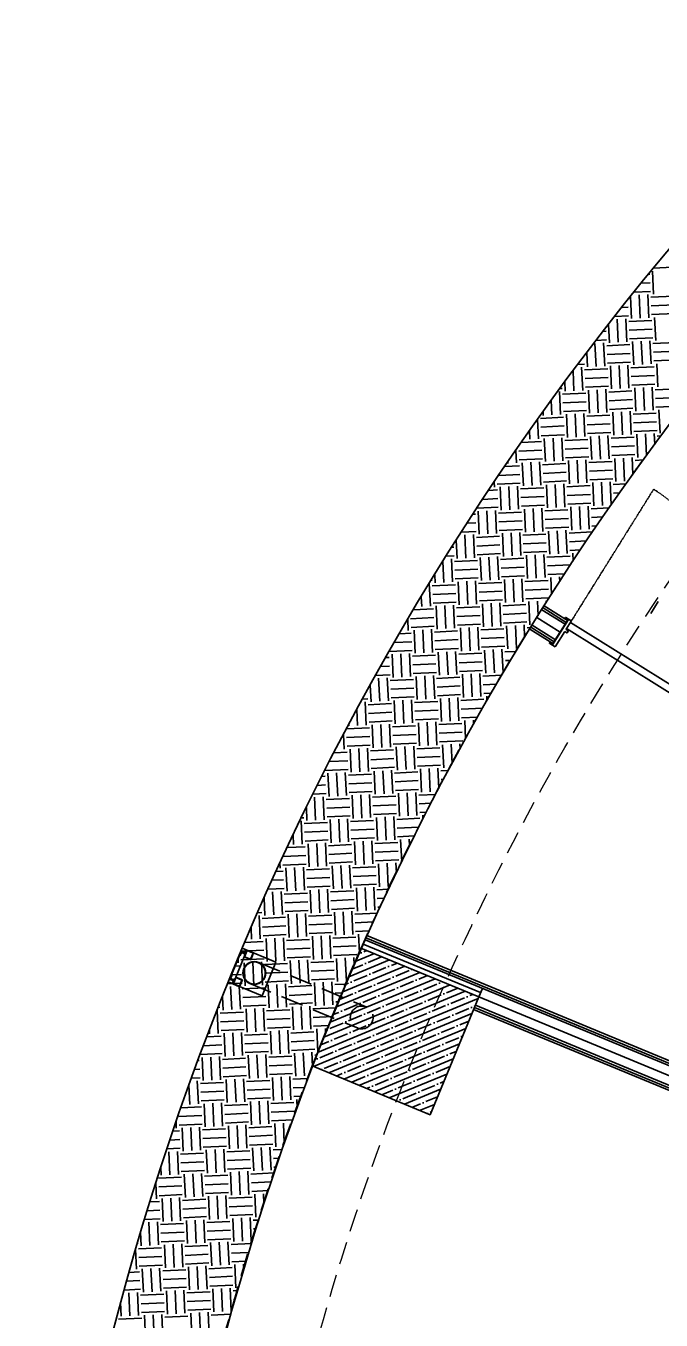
# Model space of a CAD drawing. Header units: millimetres. Extents: x 132785 to 150483, y 90225 to 103753.
# Drawn here: x 143350 to 143698, y 102626 to 103335 of the extents above; entities that cross this region are included whole.
import ezdxf
from ezdxf.enums import TextEntityAlignment as Align

# ---------------------------------------------------------------- set-up
doc = ezdxf.new("R2010")
doc.units = ezdxf.units.MM
doc.linetypes.add('061-GZM-AP-100$0$HIDDEN', pattern=[0.375, 0.25, -0.125])
for name, color, linetype in [('061-GZM-AP-100$0$A-door-tag', 223, 'Continuous'), ('061-GZM-AP-100$0$A-earthwall', 4, 'Continuous'), ('061-GZM-AP-100$0$A-HATCH', 8, 'Continuous'), ('061-GZM-AP-100$0$A-kapi', 2, 'Continuous')]:
    doc.layers.add(name, color=color, linetype=linetype)
doc.layers.add('061-GZM-AP-100$0$A-kiris', color=252, linetype='Continuous', lineweight=0)
doc.styles.add('061-GZM-AP-100$0$romans', font='romans.shx')

# ---------------------------------------------------------------- blocks, each defined once
blk = doc.blocks.new('061-GZM-AP-100$0$20-40-2')
at = {"color": 20, "ltscale": 2}
for points in [[(0, 0), (40, 0), (40, 40), (0, 40)], [(2, 2), (38, 2), (38, 38), (2, 38)]]:
    blk.add_lwpolyline(points, close=True, dxfattribs=at)
blk = doc.blocks.new('*U3')
at = {"color": 20, "ltscale": 0.2}
blk.add_lwpolyline([(-5.5, 25), (-4.3, 25), (-3.2, 23, -0.414221), (-3.4, 22.3), (-3.5, 22.2, 0.414228), (-3.6, 22), (-2.9, 20.8, 0.767327), (-2, 21), (-2, 25), (1.7, 25), (2, 25.2), (2.2, 25), (6, 25), (6, 21, 0.76731), (6.9, 20.8), (7.6, 22, 0.414194), (7.5, 22.2), (7.3, 22.3, -0.414213), (7.2, 23), (8.3, 25), (14, 25), (14, 15.2), (14.2, 15), (14, 14.7), (14, 2), (34, 2), (34, 4), (16, 4), (16, 25), (22, 25), (22, 27), (-5.5, 27)], format="xyb", close=True, dxfattribs=at)
at = {"color": 20}
blk.add_lwpolyline([(10, 20), (10, 0), (176, 0), (176, 20), (174, 20), (174, 2), (12, 2), (12, 20), (10, 20)], dxfattribs=at)
blk.add_lwpolyline([(12, 3.5), (14, 3.5), (14, 18.5), (12, 18.5)], close=True, dxfattribs=at)

msp = doc.modelspace()

# ---------------------------------------------------------------- hatches: boundary and pattern name
at = {"layer": '061-GZM-AP-100$0$A-HATCH'}
h = msp.add_hatch(dxfattribs=at)
h.set_pattern_fill('ANSI35', color=253, angle=-22.484703, style=0)
h.set_pattern_definition([(22.515, (143520.4996, 102797.248), (-2.4316, 5.866), []), (22.515, (143524.6484, 102795.531), (-2.4316, 5.866), [7.9375, -1.5875, 0, -1.5875])])
h.paths.add_polyline_path([(143533.885, 102829.588), (143507.114, 102764.909), (143571.793, 102738.138), (143598.564, 102802.817)])

# ---------------------------------------------------------------- linework, layer by layer
at = {"color": 253}
for p, q in [((143692.23, 103198.993), (143691.648, 103198.966)), ((143694.332, 103187.967), (143693.742, 103200.653)), ((143704.768, 103202.756), (143694.36, 103202.271)), ((143692.451, 103194.236), (143687.611, 103194.011)), ((143682.237, 103174.69), (143681.68, 103186.653)), ((143692.673, 103189.479), (143683.609, 103189.057)), ((143686.994, 103174.911), (143686.403, 103187.598)), ((143691.751, 103175.133), (143691.161, 103187.819)), ((143705.507, 103186.898), (143692.82, 103186.307)), ((143680.577, 103176.202), (143673.112, 103175.855)), ((143680.356, 103180.959), (143677.019, 103180.804)), ((143705.728, 103182.14), (143693.042, 103181.55)), ((143705.95, 103177.383), (143693.263, 103176.793)), ((143670.141, 103161.413), (143669.673, 103171.463)), ((143674.898, 103161.635), (143674.308, 103174.321)), ((143679.656, 103161.856), (143679.065, 103174.542)), ((143693.411, 103173.621), (143680.725, 103173.03)), ((143693.632, 103168.864), (143680.946, 103168.273)), ((143695.513, 103162.594), (143694.923, 103175.281)), ((143668.481, 103162.925), (143662.861, 103162.664)), ((143668.26, 103167.683), (143666.677, 103167.609)), ((143693.854, 103164.106), (143681.168, 103163.516)), ((143683.418, 103149.318), (143682.827, 103162.004)), ((143688.175, 103149.539), (143687.584, 103162.225)), ((143692.932, 103149.76), (143692.342, 103162.447)), ((143658.045, 103148.136), (143657.684, 103155.886)), ((143662.802, 103148.358), (143662.212, 103161.044)), ((143667.56, 103148.579), (143666.969, 103161.266)), ((143681.315, 103160.344), (143668.629, 103159.754)), ((143681.537, 103155.587), (143668.85, 103154.996)), ((143706.688, 103161.525), (143694.001, 103160.935)), ((143706.909, 103156.768), (143694.223, 103156.177)), ((143656.386, 103149.648), (143652.85, 103149.484)), ((143655.464, 103135.303), (143654.874, 103147.989)), ((143681.758, 103150.829), (143669.072, 103150.239)), ((143671.322, 103136.041), (143670.731, 103148.727)), ((143676.079, 103136.262), (143675.489, 103148.948)), ((143680.837, 103136.484), (143680.246, 103149.17)), ((143694.592, 103148.248), (143681.906, 103147.658)), ((143707.131, 103152.011), (143694.444, 103151.42)), ((143696.694, 103137.222), (143696.104, 103149.908)), ((143650.707, 103135.081), (143650.201, 103145.946)), ((143669.219, 103147.067), (143656.533, 103146.477)), ((143669.441, 103142.31), (143656.755, 103141.72)), ((143694.813, 103143.491), (143682.127, 103142.901)), ((143643.368, 103122.026), (143642.778, 103134.712)), ((143644.29, 103136.372), (143643.071, 103136.315)), ((143657.124, 103133.791), (143644.437, 103133.2)), ((143645.949, 103134.86), (143645.715, 103139.904)), ((143669.662, 103137.553), (143656.976, 103136.962)), ((143659.226, 103122.764), (143658.636, 103135.45)), ((143663.984, 103122.985), (143663.393, 103135.672)), ((143668.741, 103123.207), (143668.15, 103135.893)), ((143682.496, 103134.972), (143669.81, 103134.381)), ((143695.035, 103138.734), (143682.349, 103138.143)), ((143684.599, 103123.945), (143684.008, 103136.631)), ((143689.356, 103124.166), (143688.766, 103136.853)), ((143694.113, 103124.388), (143693.523, 103137.074)), ((143707.869, 103136.153), (143695.182, 103135.562)), ((143638.611, 103121.804), (143638.243, 103129.701)), ((143657.345, 103129.033), (143644.659, 103128.443)), ((143682.718, 103130.214), (143670.031, 103129.624)), ((143708.09, 103131.395), (143695.404, 103130.805)), ((143708.312, 103126.638), (143695.625, 103126.047)), ((143631.273, 103108.749), (143630.78, 103119.327)), ((143645.028, 103120.514), (143632.342, 103119.923)), ((143633.854, 103121.583), (143633.765, 103123.497)), ((143657.567, 103124.276), (143644.88, 103123.685)), ((143647.13, 103109.487), (143646.54, 103122.173)), ((143651.888, 103109.709), (143651.297, 103122.395)), ((143656.645, 103109.93), (143656.055, 103122.616)), ((143670.4, 103121.695), (143657.714, 103121.104)), ((143682.939, 103125.457), (143670.253, 103124.866)), ((143672.503, 103110.668), (143671.912, 103123.354)), ((143677.26, 103110.89), (143676.67, 103123.576)), ((143682.018, 103111.111), (143681.427, 103123.797)), ((143695.773, 103122.876), (143683.087, 103122.285)), ((143697.875, 103111.849), (143697.285, 103124.535)), ((143626.515, 103108.528), (143626.306, 103113.018)), ((143645.249, 103115.756), (143632.563, 103115.166)), ((143670.622, 103116.938), (143657.936, 103116.347)), ((143670.843, 103112.18), (143658.157, 103111.59)), ((143695.994, 103118.119), (143683.308, 103117.528)), ((143696.216, 103113.361), (143683.53, 103112.771)), ((143632.932, 103107.237), (143621.891, 103106.723)), ((143645.471, 103110.999), (143632.785, 103110.409)), ((143635.035, 103096.21), (143634.444, 103108.897)), ((143639.792, 103096.432), (143639.202, 103109.118)), ((143644.549, 103096.653), (143643.959, 103109.34)), ((143658.305, 103108.418), (143645.618, 103107.828)), ((143660.407, 103097.391), (143659.817, 103110.078)), ((143665.165, 103097.613), (143664.574, 103110.299)), ((143669.922, 103097.834), (143669.331, 103110.521)), ((143683.677, 103109.599), (143670.991, 103109.009)), ((143685.78, 103098.572), (143685.189, 103111.259)), ((143690.503, 103099.534), (143689.947, 103111.48)), ((143694.987, 103105.622), (143694.704, 103111.702)), ((143698.456, 103110.287), (143696.364, 103110.19)), ((143619.177, 103095.472), (143618.856, 103102.358)), ((143633.154, 103102.48), (143620.467, 103101.889)), ((143658.526, 103103.661), (143645.84, 103103.07)), ((143658.748, 103098.903), (143646.061, 103098.313)), ((143683.899, 103104.842), (143671.212, 103104.251)), ((143684.12, 103100.084), (143671.434, 103099.494)), ((143673.684, 103085.296), (143673.093, 103097.982)), ((143678.441, 103085.517), (143677.851, 103098.203)), ((143683.035, 103089.245), (143682.608, 103098.425)), ((143620.836, 103093.96), (143612.829, 103093.588)), ((143614.419, 103095.251), (143614.391, 103095.872)), ((143633.375, 103097.722), (143620.689, 103097.132)), ((143622.939, 103082.934), (143622.348, 103095.62)), ((143627.696, 103083.155), (143627.106, 103095.841)), ((143632.454, 103083.376), (143631.863, 103096.063)), ((143646.209, 103095.141), (143633.523, 103094.551)), ((143648.311, 103084.115), (143647.721, 103096.801)), ((143653.069, 103084.336), (143652.478, 103097.022)), ((143657.826, 103084.558), (143657.236, 103097.244)), ((143671.581, 103096.322), (143658.895, 103095.732)), ((143671.803, 103091.565), (143659.117, 103090.974)), ((143688.739, 103097.121), (143684.268, 103096.913)), ((143685.157, 103092.187), (143684.489, 103092.156)), ((143607.081, 103082.195), (143606.955, 103084.911)), ((143621.279, 103084.446), (143608.593, 103083.855)), ((143621.058, 103089.203), (143609.485, 103088.664)), ((143646.43, 103090.384), (143633.744, 103089.793)), ((143646.652, 103085.627), (143633.966, 103085.036)), ((143640.973, 103071.059), (143640.383, 103083.746)), ((143645.73, 103071.281), (143645.14, 103083.967)), ((143672.024, 103086.808), (143659.338, 103086.217)), ((143661.588, 103072.019), (143660.998, 103084.705)), ((143666.346, 103072.24), (143665.755, 103084.927)), ((143671.103, 103072.462), (143670.512, 103085.148)), ((143679.258, 103083.966), (143672.172, 103083.636)), ((143608.741, 103080.683), (143603.976, 103080.462)), ((143610.843, 103069.657), (143610.253, 103082.343)), ((143615.601, 103069.878), (143615.01, 103082.565)), ((143620.358, 103070.1), (143619.767, 103082.786)), ((143634.113, 103081.865), (143621.427, 103081.274)), ((143634.335, 103077.107), (143621.648, 103076.517)), ((143636.216, 103070.838), (143635.625, 103083.524)), ((143659.486, 103083.046), (143646.799, 103082.455)), ((143659.707, 103078.288), (143647.021, 103077.698)), ((143675.761, 103079.035), (143672.393, 103078.879)), ((143609.184, 103071.169), (143597.471, 103070.624)), ((143608.962, 103075.926), (143600.71, 103075.542)), ((143634.556, 103072.35), (143621.87, 103071.759)), ((143624.12, 103057.561), (143623.529, 103070.247)), ((143628.877, 103057.782), (143628.287, 103070.469)), ((143633.635, 103058.004), (143633.044, 103070.69)), ((143647.39, 103069.769), (143634.704, 103069.178)), ((143659.929, 103073.531), (143647.242, 103072.94)), ((143649.493, 103058.742), (143648.902, 103071.428)), ((143654.25, 103058.964), (143653.659, 103071.65)), ((143659.007, 103059.185), (143658.417, 103071.871)), ((143670.004, 103070.821), (143660.076, 103070.359)), ((143596.866, 103062.649), (143592.137, 103062.429)), ((143596.645, 103067.407), (143595.328, 103067.345)), ((143598.747, 103056.38), (143598.157, 103069.066)), ((143603.505, 103056.601), (143602.914, 103069.288)), ((143608.262, 103056.823), (143607.672, 103069.509)), ((143622.017, 103068.588), (143609.331, 103067.997)), ((143622.239, 103063.83), (143609.553, 103063.24)), ((143647.611, 103065.011), (143634.925, 103064.421)), ((143666.592, 103065.895), (143660.298, 103065.602)), ((143597.088, 103057.892), (143588.973, 103057.514)), ((143591.409, 103043.325), (143590.819, 103056.011)), ((143596.166, 103043.546), (143595.576, 103056.232)), ((143622.46, 103059.073), (143609.774, 103058.483)), ((143612.024, 103044.284), (143611.434, 103056.971)), ((143616.782, 103044.506), (143616.191, 103057.192)), ((143621.539, 103044.727), (143620.948, 103057.413)), ((143635.294, 103056.492), (143622.608, 103055.901)), ((143647.833, 103060.254), (143635.147, 103059.664)), ((143637.397, 103045.465), (143636.806, 103058.152)), ((143642.154, 103045.687), (143641.564, 103058.373)), ((143646.911, 103045.908), (143646.321, 103058.594)), ((143660.667, 103057.673), (143647.981, 103057.082)), ((143663.21, 103060.97), (143660.519, 103060.845)), ((143584.771, 103049.373), (143583.762, 103049.326)), ((143586.652, 103043.103), (143586.184, 103053.146)), ((143609.922, 103055.311), (143597.235, 103054.72)), ((143610.143, 103050.554), (143597.457, 103049.963)), ((143635.516, 103051.735), (143622.829, 103051.144)), ((143657.642, 103052.765), (143648.202, 103052.325)), ((143579.313, 103030.048), (143578.785, 103041.395)), ((143584.992, 103044.615), (143580.672, 103044.414)), ((143584.071, 103030.269), (143583.48, 103042.956)), ((143597.826, 103042.034), (143585.14, 103041.444)), ((143610.365, 103045.796), (143597.678, 103045.206)), ((143599.928, 103031.007), (143599.338, 103043.694)), ((143604.686, 103031.229), (143604.095, 103043.915)), ((143609.443, 103031.45), (143608.853, 103044.137)), ((143623.199, 103043.215), (143610.512, 103042.625)), ((143635.737, 103046.977), (143623.051, 103046.387)), ((143625.301, 103032.189), (143624.71, 103044.875)), ((143630.058, 103032.41), (143629.468, 103045.096)), ((143634.816, 103032.631), (143634.225, 103045.318)), ((143648.571, 103044.396), (143635.885, 103043.806)), ((143654.342, 103047.843), (143648.423, 103047.568)), ((143650.284, 103041.732), (143650.083, 103046.056)), ((143574.556, 103029.826), (143574.351, 103034.235)), ((143598.047, 103037.277), (143585.361, 103036.686)), ((143623.42, 103038.458), (143610.734, 103037.867)), ((143648.792, 103039.639), (143636.106, 103039.048)), ((143645.688, 103034.727), (143636.328, 103034.291)), ((143571.975, 103016.993), (143571.397, 103029.416)), ((143572.896, 103031.338), (143572.563, 103031.323)), ((143585.73, 103028.757), (143573.044, 103028.167)), ((143598.269, 103032.519), (143585.583, 103031.929)), ((143587.833, 103017.731), (143587.242, 103030.417)), ((143592.59, 103017.952), (143592, 103030.638)), ((143597.347, 103018.174), (143596.757, 103030.86)), ((143611.103, 103029.938), (143598.417, 103029.348)), ((143623.641, 103033.7), (143610.955, 103033.11)), ((143613.205, 103018.912), (143612.615, 103031.598)), ((143617.963, 103019.133), (143617.372, 103031.819)), ((143622.72, 103019.355), (143622.129, 103032.041)), ((143636.475, 103031.119), (143623.789, 103030.529)), ((143638.421, 103023.469), (143637.987, 103032.779)), ((143642.866, 103030.384), (143642.745, 103033)), ((143567.218, 103016.771), (143566.969, 103022.115)), ((143585.952, 103024), (143573.265, 103023.409)), ((143611.324, 103025.181), (143598.638, 103024.591)), ((143611.546, 103020.424), (143598.859, 103019.833)), ((143636.697, 103026.362), (143624.01, 103025.772)), ((143636.918, 103021.605), (143624.232, 103021.014)), ((143635.459, 103018.815), (143635.406, 103019.945)), ((143573.635, 103015.481), (143562.69, 103014.971)), ((143586.173, 103019.243), (143573.487, 103018.652)), ((143575.737, 103004.454), (143575.146, 103017.14)), ((143580.494, 103004.675), (143579.904, 103017.362)), ((143585.252, 103004.897), (143584.661, 103017.583)), ((143599.007, 103016.662), (143586.321, 103016.071)), ((143601.11, 103005.635), (143600.519, 103018.321)), ((143605.867, 103005.856), (143605.276, 103018.543)), ((143610.624, 103006.078), (143610.034, 103018.764)), ((143624.38, 103017.843), (143611.693, 103017.252)), ((143624.601, 103013.085), (143611.915, 103012.495)), ((143626.482, 103006.816), (143625.892, 103019.502)), ((143631.019, 103011.764), (143630.649, 103019.724)), ((143645.786, 103007.055), (143633.054, 103015.006)), ((143646.448, 103008.115), (143633.72, 103016.064)), ((143647.11, 103009.175), (143634.387, 103017.121)), ((143559.879, 103003.716), (143559.598, 103009.752)), ((143573.856, 103010.723), (143561.17, 103010.133)), ((143574.077, 103005.966), (143561.391, 103005.375)), ((143599.228, 103011.904), (143586.542, 103011.314)), ((143599.45, 103007.147), (143586.764, 103006.556)), ((143624.822, 103008.328), (143612.136, 103007.737)), ((143614.386, 102993.539), (143613.796, 103006.225)), ((143619.144, 102993.761), (143618.553, 103006.447)), ((143623.629, 102999.823), (143623.31, 103006.668)), ((143640.489, 102998.573), (143627.757, 103006.524)), ((143647.11, 103009.175), (143639.165, 102996.453)), ((143647.11, 103009.175), (143639.165, 102996.453)), ((143561.539, 103002.204), (143554.999, 103001.899)), ((143563.641, 102991.177), (143563.051, 103003.863)), ((143568.399, 102991.399), (143567.808, 103004.085)), ((143573.156, 102991.62), (143572.565, 103004.306)), ((143586.911, 103003.385), (143574.225, 103002.794)), ((143587.133, 102998.627), (143574.446, 102998.037)), ((143589.014, 102992.358), (143588.423, 103005.044)), ((143593.771, 102992.58), (143593.181, 103005.266)), ((143598.528, 102992.801), (143597.938, 103005.487)), ((143612.284, 103004.566), (143599.598, 103003.975)), ((143612.505, 102999.809), (143599.819, 102999.218)), ((143626.968, 103005.249), (143624.97, 103005.156)), ((143639.165, 102996.453), (143626.442, 103004.398)), ((143639.827, 102997.513), (143627.099, 103005.461)), ((143561.982, 102992.689), (143549.349, 102992.101)), ((143561.76, 102997.446), (143552.162, 102997)), ((143587.354, 102993.87), (143574.668, 102993.28)), ((143576.918, 102979.081), (143576.328, 102991.768)), ((143581.675, 102979.303), (143581.085, 102991.989)), ((143586.433, 102979.524), (143585.842, 102992.211)), ((143612.727, 102995.051), (143600.04, 102994.461)), ((143602.291, 102980.262), (143601.7, 102992.949)), ((143607.048, 102980.484), (143606.457, 102993.17)), ((143611.805, 102980.705), (143611.215, 102993.392)), ((143618.972, 102992.163), (143612.874, 102991.88)), ((143549.443, 102988.927), (143547.488, 102988.836)), ((143551.546, 102977.9), (143550.955, 102990.587)), ((143556.303, 102978.122), (143555.712, 102990.808)), ((143561.06, 102978.343), (143560.47, 102991.03)), ((143574.816, 102990.108), (143562.129, 102989.518)), ((143575.037, 102985.351), (143562.351, 102984.76)), ((143600.188, 102991.289), (143587.502, 102990.699)), ((143600.41, 102986.532), (143587.723, 102985.941)), ((143616.024, 102987.259), (143613.096, 102987.122)), ((143549.886, 102979.412), (143541.971, 102979.044)), ((143544.207, 102964.845), (143543.617, 102977.531)), ((143549.664, 102984.17), (143544.717, 102983.939)), ((143548.964, 102965.066), (143548.374, 102977.753)), ((143575.258, 102980.593), (143562.572, 102980.003)), ((143564.822, 102965.805), (143564.232, 102978.491)), ((143569.58, 102966.026), (143568.989, 102978.712)), ((143574.337, 102966.247), (143573.746, 102978.934)), ((143588.092, 102978.012), (143575.406, 102977.422)), ((143600.631, 102981.774), (143587.945, 102981.184)), ((143590.195, 102966.986), (143589.604, 102979.672)), ((143594.952, 102967.207), (143594.362, 102979.893)), ((143599.71, 102967.429), (143599.119, 102980.115)), ((143611.17, 102979.087), (143600.779, 102978.603)), ((143537.569, 102970.893), (143537.448, 102970.887)), ((143539.45, 102964.624), (143539.025, 102973.745)), ((143562.72, 102976.831), (143550.034, 102976.241)), ((143562.941, 102972.074), (143550.255, 102971.483)), ((143588.314, 102973.255), (143575.628, 102972.664)), ((143608.294, 102974.185), (143601, 102973.845)), ((143537.79, 102966.136), (143534.767, 102965.995)), ((143536.869, 102951.79), (143536.278, 102964.476)), ((143550.624, 102963.554), (143537.938, 102962.964)), ((143563.163, 102967.317), (143550.476, 102966.726)), ((143552.727, 102952.528), (143552.136, 102965.214)), ((143557.484, 102952.749), (143556.893, 102965.436)), ((143562.241, 102952.971), (143561.651, 102965.657)), ((143575.997, 102964.736), (143563.31, 102964.145)), ((143588.535, 102968.498), (143575.849, 102967.907)), ((143578.099, 102953.709), (143577.509, 102966.395)), ((143582.856, 102953.93), (143582.266, 102966.617)), ((143587.614, 102954.152), (143587.023, 102966.838)), ((143601.369, 102965.917), (143588.683, 102965.326)), ((143605.444, 102969.285), (143601.221, 102969.088)), ((143602.999, 102965.046), (143602.881, 102967.576)), ((143532.111, 102951.568), (143531.703, 102960.351)), ((143550.846, 102958.797), (143538.159, 102958.207)), ((143576.218, 102959.978), (143563.532, 102959.388)), ((143600.752, 102961.12), (143588.904, 102960.569)), ((143597.971, 102956.223), (143589.126, 102955.811)), ((143538.528, 102950.278), (143526.002, 102949.695)), ((143527.354, 102951.347), (143527.316, 102952.169)), ((143551.067, 102954.04), (143538.381, 102953.449)), ((143540.631, 102939.251), (143540.04, 102951.937)), ((143545.388, 102939.472), (143544.798, 102952.159)), ((143550.146, 102939.694), (143549.555, 102952.38)), ((143563.901, 102951.459), (143551.215, 102950.868)), ((143576.439, 102955.221), (143563.753, 102954.63)), ((143566.003, 102940.432), (143565.413, 102953.118)), ((143570.761, 102940.654), (143570.17, 102953.34)), ((143575.518, 102940.875), (143574.928, 102953.561)), ((143589.273, 102952.64), (143576.587, 102952.049)), ((143591.255, 102944.209), (143590.785, 102954.299)), ((143595.655, 102952.11), (143595.543, 102954.521)), ((143524.773, 102938.513), (143524.394, 102946.652)), ((143538.75, 102945.52), (143526.064, 102944.93)), ((143564.122, 102946.701), (143551.436, 102946.111)), ((143564.344, 102941.944), (143551.657, 102941.354)), ((143589.495, 102947.882), (143576.809, 102947.292)), ((143589.716, 102943.125), (143577.03, 102942.535)), ((143526.433, 102937.001), (143519.178, 102936.663)), ((143538.971, 102940.763), (143526.285, 102940.172)), ((143528.535, 102925.974), (143527.945, 102938.661)), ((143533.292, 102926.196), (143532.702, 102938.882)), ((143538.05, 102926.417), (143537.459, 102939.103)), ((143551.805, 102938.182), (143539.119, 102937.591)), ((143553.908, 102927.155), (143553.317, 102939.842)), ((143558.665, 102927.377), (143558.074, 102940.063)), ((143563.422, 102927.598), (143562.832, 102940.284)), ((143577.178, 102939.363), (143564.491, 102938.772)), ((143579.28, 102928.336), (143578.69, 102941.023)), ((143583.933, 102930.797), (143583.447, 102941.244)), ((143588.325, 102938.881), (143588.204, 102941.465)), ((143526.654, 102932.244), (143516.662, 102931.778)), ((143552.027, 102933.425), (143539.34, 102932.834)), ((143552.248, 102928.667), (143539.562, 102928.077)), ((143577.399, 102934.606), (143564.713, 102934.015)), ((143577.621, 102929.848), (143564.934, 102929.258)), ((143567.184, 102915.06), (143566.594, 102927.746)), ((143571.942, 102915.281), (143571.351, 102927.967)), ((143576.626, 102917.067), (143576.109, 102928.189)), ((143514.337, 102923.724), (143512.519, 102923.639)), ((143526.875, 102927.486), (143514.189, 102926.896)), ((143516.439, 102912.697), (143515.849, 102925.384)), ((143521.197, 102912.919), (143520.606, 102925.605)), ((143525.954, 102913.14), (143525.364, 102925.827)), ((143539.709, 102924.905), (143527.023, 102924.315)), ((143541.812, 102913.879), (143541.221, 102926.565)), ((143546.569, 102914.1), (143545.979, 102926.786)), ((143551.327, 102914.321), (143550.736, 102927.008)), ((143565.082, 102926.086), (143552.396, 102925.496)), ((143565.303, 102921.329), (143552.617, 102920.738)), ((143581.821, 102926.865), (143577.768, 102926.677)), ((143579.217, 102921.977), (143577.99, 102921.919)), ((143514.78, 102914.209), (143507.63, 102913.877)), ((143514.558, 102918.967), (143510.063, 102918.758)), ((143539.931, 102920.148), (143527.245, 102919.557)), ((143540.152, 102915.39), (143527.466, 102914.8)), ((143534.473, 102900.823), (143533.883, 102913.509)), ((143539.231, 102901.045), (143538.64, 102913.731)), ((143565.525, 102916.572), (143552.839, 102915.981)), ((143555.089, 102901.783), (143554.498, 102914.469)), ((143559.846, 102902.004), (143559.255, 102914.69)), ((143564.603, 102902.226), (143564.013, 102914.912)), ((143574.931, 102913.831), (143565.672, 102913.4)), ((143504.344, 102899.421), (143504.012, 102906.535)), ((143509.101, 102899.642), (143508.51, 102912.328)), ((143513.858, 102899.864), (143513.268, 102912.55)), ((143527.614, 102911.628), (143514.927, 102911.038)), ((143527.835, 102906.871), (143515.149, 102906.281)), ((143529.716, 102900.602), (143529.126, 102913.288)), ((143552.986, 102912.809), (143540.3, 102912.219)), ((143553.208, 102908.052), (143540.521, 102907.462)), ((143572.392, 102908.945), (143565.894, 102908.643)), ((143501.763, 102886.587), (143501.172, 102899.273)), ((143502.684, 102900.933), (143501.252, 102900.866)), ((143528.057, 102902.114), (143515.37, 102901.523)), ((143517.62, 102887.325), (143517.03, 102900.011)), ((143522.378, 102887.546), (143521.787, 102900.233)), ((143527.135, 102887.768), (143526.545, 102900.454)), ((143540.89, 102899.533), (143528.204, 102898.942)), ((143553.429, 102903.295), (143540.743, 102902.704)), ((143542.993, 102888.506), (143542.402, 102901.192)), ((143547.75, 102888.727), (143547.16, 102901.414)), ((143552.508, 102888.949), (143551.917, 102901.635)), ((143566.263, 102900.714), (143553.577, 102900.123)), ((143569.877, 102904.06), (143566.115, 102903.885)), ((143567.879, 102900.147), (143567.775, 102902.373)), ((143515.518, 102898.352), (143502.832, 102897.761)), ((143515.739, 102893.594), (143503.053, 102893.004)), ((143541.112, 102894.775), (143528.426, 102894.185)), ((143565.738, 102895.922), (143553.798, 102895.366)), ((143503.422, 102885.075), (143493.501, 102884.613)), ((143497.005, 102886.365), (143496.765, 102891.519)), ((143515.961, 102888.837), (143503.275, 102888.246)), ((143505.525, 102874.048), (143504.934, 102886.734)), ((143510.282, 102874.27), (143509.691, 102886.956)), ((143515.039, 102874.491), (143514.449, 102887.177)), ((143528.795, 102886.256), (143516.108, 102885.665)), ((143541.333, 102890.018), (143528.647, 102889.427)), ((143530.897, 102875.229), (143530.307, 102887.915)), ((143535.655, 102875.451), (143535.064, 102888.137)), ((143540.412, 102875.672), (143539.821, 102888.358)), ((143554.167, 102887.437), (143541.481, 102886.846)), ((143563.286, 102891.04), (143554.02, 102890.608)), ((143556.253, 102876.774), (143555.679, 102889.097)), ((143560.607, 102885.653), (143560.437, 102889.318)), ((143503.644, 102880.317), (143491.222, 102879.739)), ((143529.016, 102881.499), (143516.33, 102880.908)), ((143554.389, 102882.68), (143541.702, 102882.089)), ((143491.326, 102871.798), (143487.473, 102871.619)), ((143489.667, 102873.31), (143489.537, 102876.104)), ((143503.865, 102875.56), (143491.179, 102874.97)), ((143493.429, 102860.771), (143492.838, 102873.458)), ((143498.186, 102860.993), (143497.596, 102873.679)), ((143502.944, 102861.214), (143502.353, 102873.901)), ((143516.699, 102872.979), (143504.013, 102872.389)), ((143529.238, 102876.741), (143516.551, 102876.151)), ((143518.801, 102861.952), (143518.211, 102874.639)), ((143523.559, 102862.174), (143522.968, 102874.86)), ((143528.316, 102862.395), (143527.726, 102875.082)), ((143542.071, 102874.16), (143529.385, 102873.57)), ((143554.61, 102877.922), (143541.924, 102877.332)), ((143544.174, 102863.133), (143543.583, 102875.82)), ((143548.931, 102863.355), (143548.341, 102876.041)), ((143553.353, 102870.777), (143553.098, 102876.263)), ((143555.283, 102874.775), (143554.758, 102874.751)), ((143491.548, 102867.041), (143485.252, 102866.748)), ((143516.92, 102868.222), (143504.234, 102867.631)), ((143542.293, 102869.403), (143529.607, 102868.812)), ((143542.514, 102864.645), (143529.828, 102864.055)), ((143481.333, 102847.495), (143480.889, 102857.043)), ((143491.769, 102862.283), (143483.052, 102861.878)), ((143486.09, 102847.716), (143485.5, 102860.402)), ((143490.848, 102847.937), (143490.257, 102860.624)), ((143504.603, 102859.702), (143491.917, 102859.112)), ((143517.142, 102863.464), (143504.456, 102862.874)), ((143506.706, 102848.676), (143506.115, 102861.362)), ((143511.463, 102848.897), (143510.872, 102861.583)), ((143516.22, 102849.119), (143515.63, 102861.805)), ((143529.976, 102860.883), (143517.289, 102860.293)), ((143532.078, 102849.857), (143531.488, 102862.543)), ((143536.836, 102850.078), (143536.245, 102862.764)), ((143541.593, 102850.3), (143541.002, 102862.986)), ((143549.064, 102861.772), (143542.662, 102861.474)), ((143546.774, 102856.898), (143542.883, 102856.717)), ((143479.452, 102853.764), (143479.433, 102853.763)), ((143504.825, 102854.945), (143492.138, 102854.354)), ((143505.046, 102850.188), (143492.36, 102849.597)), ((143530.197, 102856.126), (143517.511, 102855.535)), ((143530.419, 102851.369), (143517.732, 102850.778)), ((143529.497, 102837.023), (143528.907, 102849.709)), ((143544.506, 102852.024), (143543.105, 102851.959)), ((143479.674, 102849.007), (143477.289, 102848.896)), ((143478.752, 102834.661), (143478.162, 102847.347)), ((143492.507, 102846.426), (143479.821, 102845.835)), ((143494.61, 102835.399), (143494.019, 102848.085)), ((143499.367, 102835.62), (143498.777, 102848.307)), ((143504.125, 102835.842), (143503.534, 102848.528)), ((143517.88, 102847.607), (143505.194, 102847.016)), ((143518.101, 102842.849), (143505.415, 102842.259)), ((143519.982, 102836.58), (143519.392, 102849.266)), ((143524.74, 102836.801), (143524.149, 102849.488)), ((143543.007, 102848.776), (143530.566, 102848.197)), ((143540.777, 102843.905), (143530.788, 102843.44)), ((143473.995, 102834.439), (143473.705, 102840.654)), ((143492.729, 102841.668), (143480.043, 102841.078)), ((143492.95, 102836.911), (143480.264, 102836.32)), ((143518.323, 102838.092), (143505.637, 102837.501)), ((143507.887, 102823.303), (143507.296, 102835.989)), ((143512.644, 102823.525), (143512.054, 102836.211)), ((143517.401, 102823.746), (143516.811, 102836.432)), ((143531.157, 102835.511), (143518.47, 102834.92)), ((143538.568, 102839.034), (143531.009, 102838.682)), ((143533.148, 102826.872), (143532.669, 102837.17)), ((143537.144, 102836.356), (143800.421, 102727.385)), ((143537.464, 102836.58), (143537.426, 102837.392)), ((143480.633, 102828.391), (143468.239, 102827.814)), ((143480.412, 102833.149), (143470.293, 102832.678)), ((143482.514, 102822.122), (143481.924, 102834.808)), ((143487.272, 102822.344), (143486.681, 102835.03)), ((143492.029, 102822.565), (143491.438, 102835.251)), ((143505.784, 102834.33), (143493.098, 102833.739)), ((143506.006, 102829.572), (143493.319, 102828.982)), ((143531.378, 102830.753), (143518.692, 102830.163)), ((143536.187, 102834.046), (143799.465, 102725.075)), ((143536.665, 102835.201), (143799.943, 102726.23)), ((143465.261, 102813.618), (143469.85, 102824.706)), ((143466.656, 102821.384), (143466.545, 102823.768)), ((143480.855, 102823.634), (143468.168, 102823.044)), ((143470.418, 102808.845), (143469.828, 102821.532)), ((143475.176, 102809.067), (143474.585, 102821.753)), ((143479.933, 102809.288), (143479.343, 102821.974)), ((143506.227, 102824.815), (143493.541, 102824.225)), ((143495.791, 102810.026), (143495.2, 102822.713)), ((143500.548, 102810.248), (143499.958, 102822.934)), ((143505.306, 102810.469), (143504.715, 102823.155)), ((143519.061, 102822.234), (143506.375, 102821.644)), ((143531.6, 102825.996), (143518.913, 102825.406)), ((143521.163, 102811.207), (143520.573, 102823.894)), ((143525.921, 102811.429), (143525.33, 102824.115)), ((143530.275, 102820.302), (143530.088, 102824.337)), ((143468.537, 102815.115), (143462.861, 102814.85)), ((143468.316, 102819.872), (143464.861, 102819.711)), ((143493.688, 102821.053), (143481.002, 102820.462)), ((143493.91, 102816.296), (143481.224, 102815.705)), ((143519.282, 102817.477), (143506.596, 102816.886)), ((143468.759, 102810.357), (143460.881, 102809.991)), ((143463.08, 102795.79), (143462.49, 102808.476)), ((143467.837, 102796.011), (143467.247, 102808.698)), ((143481.593, 102807.776), (143468.906, 102807.186)), ((143494.131, 102811.538), (143481.445, 102810.948)), ((143483.695, 102796.75), (143483.105, 102809.436)), ((143488.453, 102796.971), (143487.862, 102809.657)), ((143493.21, 102797.192), (143492.619, 102809.879)), ((143506.965, 102808.957), (143494.279, 102808.367)), ((143519.504, 102812.719), (143506.818, 102812.129)), ((143509.068, 102797.931), (143508.477, 102810.617)), ((143513.825, 102798.152), (143513.235, 102810.838)), ((143518.582, 102798.373), (143517.992, 102811.06)), ((143525.778, 102809.833), (143519.652, 102809.548)), ((143598.564, 102802.817), (143600.476, 102807.437)), ((143458.323, 102795.568), (143457.986, 102802.797)), ((143481.814, 102803.019), (143469.128, 102802.428)), ((143507.187, 102804.2), (143494.5, 102803.609)), ((143523.722, 102804.97), (143519.873, 102804.79)), ((143521.686, 102800.107), (143520.094, 102800.033)), ((143455.742, 102782.735), (143455.151, 102795.421)), ((143456.663, 102797.08), (143455.699, 102797.036)), ((143469.497, 102794.499), (143456.811, 102793.909)), ((143482.036, 102798.262), (143469.349, 102797.671)), ((143471.599, 102783.473), (143471.009, 102796.159)), ((143476.357, 102783.694), (143475.766, 102796.38)), ((143481.114, 102783.916), (143480.524, 102796.602)), ((143494.87, 102795.68), (143482.183, 102795.09)), ((143507.408, 102799.443), (143494.722, 102798.852)), ((143496.972, 102784.654), (143496.381, 102797.34)), ((143501.729, 102784.875), (143501.139, 102797.561)), ((143506.487, 102785.097), (143505.896, 102797.783)), ((143520.242, 102796.861), (143507.556, 102796.271)), ((143595.695, 102795.887), (143794.684, 102713.526)), ((143596.173, 102797.042), (143795.162, 102714.681)), ((143596.651, 102798.197), (143795.64, 102715.835)), ((143469.718, 102789.742), (143457.032, 102789.152)), ((143495.091, 102790.923), (143482.405, 102790.333)), ((143495.312, 102786.166), (143482.626, 102785.575)), ((143518.342, 102792.005), (143507.777, 102791.514)), ((143516.363, 102787.146), (143507.999, 102786.756)), ((143457.401, 102781.223), (143449.419, 102780.851)), ((143450.984, 102782.513), (143450.884, 102784.676)), ((143469.94, 102784.985), (143457.254, 102784.394)), ((143459.504, 102770.196), (143458.913, 102782.882)), ((143464.261, 102770.417), (143463.671, 102783.104)), ((143469.018, 102770.639), (143468.428, 102783.325)), ((143482.774, 102782.404), (143470.088, 102781.813)), ((143484.876, 102771.377), (143484.286, 102784.063)), ((143489.634, 102771.598), (143489.043, 102784.285)), ((143494.391, 102771.82), (143493.8, 102784.506)), ((143508.146, 102783.585), (143495.46, 102782.994)), ((143508.368, 102778.827), (143495.681, 102778.237)), ((143510.249, 102772.558), (143509.658, 102785.244)), ((143514.547, 102782.642), (143514.416, 102785.466)), ((143457.844, 102771.708), (143445.755, 102771.145)), ((143457.623, 102776.465), (143447.577, 102775.998)), ((143482.995, 102777.646), (143470.309, 102777.056)), ((143483.217, 102772.889), (143470.53, 102772.298)), ((143508.589, 102774.07), (143495.903, 102773.479)), ((143498.153, 102759.281), (143497.563, 102771.968)), ((143502.91, 102759.503), (143502.32, 102772.189)), ((143507.442, 102764.584), (143507.077, 102772.41)), ((143445.306, 102767.946), (143444.551, 102767.911)), ((143447.408, 102756.919), (143446.817, 102769.605)), ((143452.165, 102757.141), (143451.575, 102769.827)), ((143456.923, 102757.362), (143456.332, 102770.048)), ((143470.678, 102769.127), (143457.992, 102768.536)), ((143472.781, 102758.1), (143472.19, 102770.786)), ((143477.538, 102758.322), (143476.947, 102771.008)), ((143482.295, 102758.543), (143481.705, 102771.229)), ((143496.051, 102770.308), (143483.364, 102769.717)), ((143496.272, 102765.551), (143483.586, 102764.96)), ((143509.916, 102770.953), (143508.737, 102770.898)), ((143445.748, 102758.431), (143440.99, 102758.21)), ((143445.527, 102763.188), (143442.761, 102763.06)), ((143470.899, 102764.37), (143458.213, 102763.779)), ((143471.121, 102759.612), (143458.435, 102759.022)), ((143460.685, 102744.823), (143460.094, 102757.51)), ((143465.442, 102745.045), (143464.852, 102757.731)), ((143470.199, 102745.266), (143469.609, 102757.953)), ((143496.493, 102760.793), (143483.807, 102760.203)), ((143486.057, 102746.004), (143485.467, 102758.691)), ((143490.815, 102746.226), (143490.224, 102758.912)), ((143495.572, 102746.447), (143494.981, 102759.134)), ((143504.923, 102758.007), (143496.641, 102757.622)), ((143440.07, 102743.864), (143439.583, 102754.32)), ((143444.827, 102744.085), (143444.236, 102756.772)), ((143458.582, 102755.85), (143445.896, 102755.26)), ((143458.804, 102751.093), (143446.117, 102750.502)), ((143483.955, 102757.031), (143471.269, 102756.441)), ((143484.176, 102752.274), (143471.49, 102751.683)), ((143503.088, 102753.154), (143496.863, 102752.864)), ((143459.025, 102746.335), (143446.339, 102745.745)), ((143448.589, 102731.547), (143447.999, 102744.233)), ((143453.346, 102731.768), (143452.756, 102744.454)), ((143458.104, 102731.99), (143457.513, 102744.676)), ((143471.859, 102743.754), (143459.173, 102743.164)), ((143484.398, 102747.516), (143471.711, 102746.926)), ((143473.962, 102732.728), (143473.371, 102745.414)), ((143478.719, 102732.949), (143478.128, 102745.635)), ((143483.476, 102733.171), (143482.886, 102745.857)), ((143497.232, 102744.935), (143484.545, 102744.345)), ((143501.273, 102748.302), (143497.084, 102748.107)), ((143498.956, 102742.03), (143498.744, 102746.595)), ((143446.708, 102737.816), (143434.022, 102737.225)), ((143446.487, 102742.573), (143435.224, 102742.049)), ((143472.081, 102738.997), (143459.394, 102738.406)), ((143497.453, 102740.178), (143484.767, 102739.588)), ((143434.391, 102729.297), (143430.762, 102729.128)), ((143432.731, 102730.809), (143432.564, 102734.393)), ((143446.929, 102733.059), (143434.243, 102732.468)), ((143436.493, 102718.27), (143435.903, 102730.956)), ((143441.251, 102718.491), (143440.66, 102731.178)), ((143446.008, 102718.713), (143445.417, 102731.399)), ((143459.763, 102730.478), (143447.077, 102729.887)), ((143472.302, 102734.24), (143459.616, 102733.649)), ((143461.866, 102719.451), (143461.275, 102732.137)), ((143466.623, 102719.672), (143466.033, 102732.359)), ((143471.381, 102719.894), (143470.79, 102732.58)), ((143485.136, 102731.659), (143472.45, 102731.068)), ((143496.531, 102735.367), (143484.988, 102734.83)), ((143487.238, 102720.632), (143486.648, 102733.318)), ((143491.923, 102722.42), (143491.405, 102733.54)), ((143434.612, 102724.539), (143429.123, 102724.284)), ((143459.985, 102725.72), (143447.299, 102725.13)), ((143485.357, 102726.901), (143472.671, 102726.311)), ((143485.579, 102722.144), (143472.892, 102721.553)), ((143434.834, 102719.782), (143427.502, 102719.441)), ((143429.155, 102705.215), (143428.564, 102717.901)), ((143433.912, 102705.436), (143433.322, 102718.122)), ((143447.668, 102717.201), (143434.981, 102716.61)), ((143460.206, 102720.963), (143447.52, 102720.372)), ((143449.77, 102706.174), (143449.18, 102718.86)), ((143454.527, 102706.396), (143453.937, 102719.082)), ((143459.285, 102706.617), (143458.694, 102719.303)), ((143473.04, 102718.382), (143460.354, 102717.791)), ((143475.143, 102707.355), (143474.552, 102720.041)), ((143479.9, 102707.577), (143479.309, 102720.263)), ((143484.657, 102707.798), (143484.067, 102720.484)), ((143490.801, 102719.209), (143485.726, 102718.972)), ((143424.398, 102704.993), (143424.193, 102709.379)), ((143447.889, 102712.443), (143435.203, 102711.853)), ((143448.11, 102707.686), (143435.424, 102707.096)), ((143473.262, 102713.624), (143460.575, 102713.034)), ((143473.483, 102708.867), (143460.797, 102708.277)), ((143489.125, 102714.363), (143485.948, 102714.215)), ((143487.468, 102709.518), (143486.169, 102709.458)), ((143421.817, 102692.159), (143421.417, 102700.746)), ((143435.572, 102703.924), (143422.886, 102703.333)), ((143437.674, 102692.897), (143437.084, 102705.584)), ((143442.432, 102693.119), (143441.841, 102705.805)), ((143447.189, 102693.34), (143446.599, 102706.026)), ((143460.944, 102705.105), (143448.258, 102704.515)), ((143463.047, 102694.078), (143462.456, 102706.765)), ((143467.804, 102694.3), (143467.214, 102706.986)), ((143472.562, 102694.521), (143471.971, 102707.208)), ((143486.317, 102706.286), (143473.631, 102705.696)), ((143484.749, 102701.445), (143473.852, 102700.938)), ((143435.793, 102699.167), (143423.107, 102698.576)), ((143436.015, 102694.409), (143423.328, 102693.819)), ((143461.166, 102700.348), (143448.48, 102699.757)), ((143461.387, 102695.59), (143448.701, 102695)), ((143450.951, 102680.802), (143450.361, 102693.488)), ((143455.708, 102681.023), (143455.118, 102693.709)), ((143460.466, 102681.244), (143459.875, 102693.931)), ((143483.144, 102696.603), (143474.074, 102696.181)), ((143476.324, 102681.983), (143475.733, 102694.669)), ((143480.752, 102689.28), (143480.49, 102694.89)), ((143423.476, 102690.647), (143418.164, 102690.4)), ((143425.579, 102679.621), (143424.988, 102692.307)), ((143430.336, 102679.842), (143429.745, 102692.528)), ((143435.093, 102680.063), (143434.503, 102692.75)), ((143448.849, 102691.828), (143436.162, 102691.238)), ((143449.07, 102687.071), (143436.384, 102686.48)), ((143474.221, 102693.009), (143461.535, 102692.419)), ((143474.443, 102688.252), (143461.756, 102687.661)), ((143423.919, 102681.133), (143415.197, 102680.727)), ((143423.698, 102685.89), (143416.671, 102685.563)), ((143422.998, 102666.787), (143422.407, 102679.473)), ((143449.292, 102682.314), (143436.605, 102681.723)), ((143438.855, 102667.525), (143438.265, 102680.211)), ((143443.613, 102667.746), (143443.022, 102680.433)), ((143448.37, 102667.968), (143447.78, 102680.654)), ((143462.125, 102679.733), (143449.439, 102679.142)), ((143474.664, 102683.495), (143461.978, 102682.904)), ((143464.228, 102668.706), (143463.637, 102681.392)), ((143468.985, 102668.927), (143468.395, 102681.614)), ((143473.743, 102669.149), (143473.152, 102681.835)), ((143477.93, 102680.468), (143474.812, 102680.323)), ((143413.483, 102666.344), (143413.133, 102673.859)), ((143418.24, 102666.565), (143417.65, 102679.251)), ((143436.753, 102678.551), (143424.067, 102677.961)), ((143436.974, 102673.794), (143424.288, 102673.204)), ((143462.347, 102674.975), (143449.661, 102674.385)), ((143476.407, 102675.63), (143475.033, 102675.566)), ((143411.823, 102667.856), (143411.351, 102667.834)), ((143424.657, 102665.275), (143411.971, 102664.684)), ((143437.196, 102669.037), (143424.51, 102668.446)), ((143426.76, 102654.248), (143426.169, 102666.934)), ((143431.517, 102654.469), (143430.926, 102667.156)), ((143436.274, 102654.691), (143435.684, 102667.377)), ((143450.03, 102666.456), (143437.343, 102665.865)), ((143462.568, 102670.218), (143449.882, 102669.627)), ((143452.132, 102655.429), (143451.542, 102668.115)), ((143456.89, 102655.651), (143456.299, 102668.337)), ((143461.647, 102655.872), (143461.056, 102668.558)), ((143473.911, 102667.567), (143462.716, 102667.046)), ((143410.902, 102653.51), (143410.388, 102664.538)), ((143424.879, 102660.517), (143412.192, 102659.927)), ((143450.251, 102661.698), (143437.565, 102661.108)), ((143472.438, 102662.731), (143462.937, 102662.289)), ((143412.561, 102651.998), (143406.722, 102651.726)), ((143425.1, 102655.76), (143412.414, 102655.169)), ((143414.664, 102640.971), (143414.073, 102653.658)), ((143419.421, 102641.193), (143418.831, 102653.879)), ((143424.179, 102641.414), (143423.588, 102654.1)), ((143437.934, 102653.179), (143425.248, 102652.588)), ((143450.473, 102656.941), (143437.786, 102656.351)), ((143440.036, 102642.152), (143439.446, 102654.839)), ((143444.794, 102642.374), (143444.203, 102655.06)), ((143449.551, 102642.595), (143448.961, 102655.281)), ((143463.306, 102654.36), (143450.62, 102653.769)), ((143470.984, 102657.896), (143463.159, 102657.532)), ((143465.409, 102643.333), (143464.818, 102656.02)), ((143469.7, 102653.575), (143469.576, 102656.241)), ((143412.783, 102647.241), (143405.372, 102646.896)), ((143438.155, 102648.422), (143425.469, 102647.831)), ((143463.528, 102649.603), (143450.842, 102649.012)), ((143463.749, 102644.845), (143451.063, 102644.255)), ((143413.004, 102642.483), (143404.039, 102642.066)), ((143407.325, 102627.916), (143406.735, 102640.602)), ((143412.083, 102628.137), (143411.492, 102640.824)), ((143425.838, 102639.902), (143413.152, 102639.312)), ((143438.377, 102643.664), (143425.691, 102643.074)), ((143427.941, 102628.876), (143427.35, 102641.562)), ((143432.698, 102629.097), (143432.107, 102641.783)), ((143437.455, 102629.318), (143436.865, 102642.005)), ((143451.211, 102641.083), (143438.524, 102640.493)), ((143453.313, 102630.057), (143452.723, 102642.743)), ((143458.071, 102630.278), (143457.48, 102642.964)), ((143462.828, 102630.499), (143462.237, 102643.186)), ((143466.27, 102641.784), (143463.897, 102641.674)), ((143464.896, 102636.953), (143464.118, 102636.916)), ((143402.568, 102627.694), (143402.212, 102635.344)), ((143426.06, 102635.145), (143413.373, 102634.554)), ((143426.281, 102630.387), (143413.595, 102629.797)), ((143451.432, 102636.326), (143438.746, 102635.735)), ((143451.654, 102631.569), (143438.967, 102630.978)), ((143445.975, 102617.001), (143445.384, 102629.687)), ((143450.732, 102617.223), (143450.142, 102629.909)), ((143400.909, 102629.206), (143400.569, 102629.191)), ((143413.742, 102626.625), (143401.056, 102626.035)), ((143415.845, 102615.599), (143415.254, 102628.285)), ((143420.602, 102615.82), (143420.012, 102628.506)), ((143425.36, 102616.042), (143424.769, 102628.728)), ((143439.115, 102627.806), (143426.429, 102627.216)), ((143441.217, 102616.78), (143440.627, 102629.466)), ((143462.647, 102628.902), (143451.801, 102628.397))]:
    msp.add_line(p, q, dxfattribs=at)
at = {"color": 253, "ltscale": 12}
for p, q in [((143643.137, 103002.814), (143630.398, 103010.77)), ((143598.564, 102802.817), (143797.552, 102720.455))]:
    msp.add_line(p, q, dxfattribs=at)
at = {"color": 253, "ltscale": 6}
msp.add_line((143535.231, 102831.736), (143599.52, 102805.127), dxfattribs=at)
at = {"color": 253}
msp.add_lwpolyline([(143507.114, 102764.909), (143571.793, 102738.138), (143598.564, 102802.817), (143533.885, 102829.588)], close=True, dxfattribs=at)
at = {"color": 253, "linetype": '061-GZM-AP-100$0$HIDDEN', "ltscale": 50}
for points in [[(143477.846, 102821.667), (143536.75, 102797.287)], [(143473.065, 102810.117), (143531.969, 102785.737)]]:
    msp.add_lwpolyline(points, dxfattribs=at)
at = {"color": 253}
for radius in [6.25, 6.05]:
    msp.add_circle((143475.455, 102815.892), radius, dxfattribs=at)
at = {"color": 253, "linetype": '061-GZM-AP-100$0$HIDDEN', "ltscale": 50}
msp.add_circle((143534.359, 102791.512), 6.25, dxfattribs=at)
at = {"color": 253}
for radius in [1510, 1450]:
    msp.add_arc((144860.273, 102242.716), radius, 130.01534, 210.01534, dxfattribs=at)
at = {"layer": '061-GZM-AP-100$0$A-earthwall', "color": 253}
for p, q in [((143487.365, 102821.786), (143468.885, 102829.434)), ((143479.716, 102803.306), (143487.365, 102821.786)), ((143487.365, 102821.786), (143487.365, 102821.786)), ((143461.236, 102810.955), (143479.716, 102803.306))]:
    msp.add_line(p, q, dxfattribs=at)
at = {"layer": '061-GZM-AP-100$0$A-kapi', "color": 253, "linetype": '061-GZM-AP-100$0$HIDDEN'}
msp.add_line((143648.806, 103008.116), (143694.36, 103081.06), dxfattribs=at)
at = {"layer": '061-GZM-AP-100$0$A-kapi', "color": 253, "ltscale": 3}
for p, q in [((143647.692, 103009.692), (143638.968, 102995.722)), ((143647.11, 103009.175), (143639.165, 102996.453)), ((143646.229, 103010.841), (143649.18, 103008.998)), ((143646.852, 103010.216), (143647.692, 103009.692)), ((143648.806, 103008.116), (143721.751, 102962.563)), ((143646.682, 103004.715), (143719.627, 102959.162))]:
    msp.add_line(p, q, dxfattribs=at)
at = {"layer": '061-GZM-AP-100$0$A-kapi', "color": 253}
for p, q in [((143645.637, 103010.178), (143646.022, 103010.793)), ((143646.198, 103009.745), (143645.66, 103010.081)), ((143646.398, 103009.62), (143646.198, 103009.745)), ((143646.476, 103004.384), (143649.228, 103008.791)), ((143646.852, 103010.216), (143646.494, 103009.643)), ((143645.628, 103003.027), (143640.372, 102994.609)), ((143645.628, 103003.027), (143646.79, 103002.301)), ((143646.539, 103004.108), (143647.04, 103003.796)), ((143646.841, 103003.92), (143647.532, 103003.489)), ((143646.997, 103002.349), (143647.58, 103003.282)), ((143637.732, 102997.265), (143637.359, 102996.667)), ((143637.407, 102996.461), (143640.372, 102994.609)), ((143638.367, 102996.95), (143637.829, 102997.287)), ((143638.242, 102996.175), (143638.589, 102996.73)), ((143638.968, 102995.722), (143638.242, 102996.175)), ((143638.567, 102996.826), (143638.367, 102996.95))]:
    msp.add_line(p, q, dxfattribs=at)
at = {"layer": '061-GZM-AP-100$0$A-kapi', "color": 253, "linetype": '061-GZM-AP-100$0$HIDDEN'}
msp.add_arc((143648.806, 103008.116), 86, 328.015358, 58.015345, dxfattribs=at)
at = {"layer": '061-GZM-AP-100$0$A-kapi', "color": 253}
for centre, radius, start, end in [((143645.697, 103010.141), 0.07, 148.015345, 238.015345), ((143646.149, 103010.714), 0.15, 58.015345, 148.015345), ((143646.435, 103009.68), 0.07, 238.015345, 328.015345), ((143646.645, 103004.278), 0.2, 148.015345, 238.015345), ((143646.87, 103002.428), 0.15, 238.015345, 328.015345), ((143647.452, 103003.361), 0.15, 328.015345, 58.015345), ((143637.487, 102996.588), 0.15, 148.015345, 238.015345), ((143637.792, 102997.227), 0.07, 58.015345, 148.015345), ((143638.53, 102996.767), 0.07, 328.015345, 58.015345)]:
    msp.add_arc(centre, radius, start, end, dxfattribs=at)
at = {"layer": '061-GZM-AP-100$0$A-kapi', "color": 253, "ltscale": 3}
msp.add_arc((143649.101, 103008.871), 0.15, 328.015345, 58.015345, dxfattribs=at)
at = {"layer": '061-GZM-AP-100$0$A-kiris', "color": 253, "linetype": '061-GZM-AP-100$0$HIDDEN', "ltscale": 50}
for radius in [1450, 1400]:
    msp.add_circle((144860.273, 102242.716), radius, dxfattribs=at)

# ---------------------------------------------------------------- block references
at = {"color": 253, "yscale": 0.1, "zscale": 0.1}
for name, p, xscale, rotation in [('*U3', (143468.617, 102828.787), 0.1, 247.5153394654074), ('061-GZM-AP-100$0$20-40-2', (143473.546, 102823.176), 0.1, 67.51533946540738), ('*U3', (143461.504, 102811.601), -0.1, 247.5153394654074), ('061-GZM-AP-100$0$20-40-2', (143468.957, 102812.088), -0.1, 67.51533946540732)]:
    msp.add_blockref(name, p, dxfattribs=dict(at, xscale=xscale, rotation=rotation))

# ---------------------------------------------------------------- texts
at = {"layer": '061-GZM-AP-100$0$A-door-tag', "color": 253, "style": '061-GZM-AP-100$0$romans'}
msp.add_text('-', height=10, rotation=58.01535, dxfattribs=at).set_placement((143694.207, 103016.61), align=Align.MIDDLE_CENTER)

doc.saveas('drawing.dxf')
